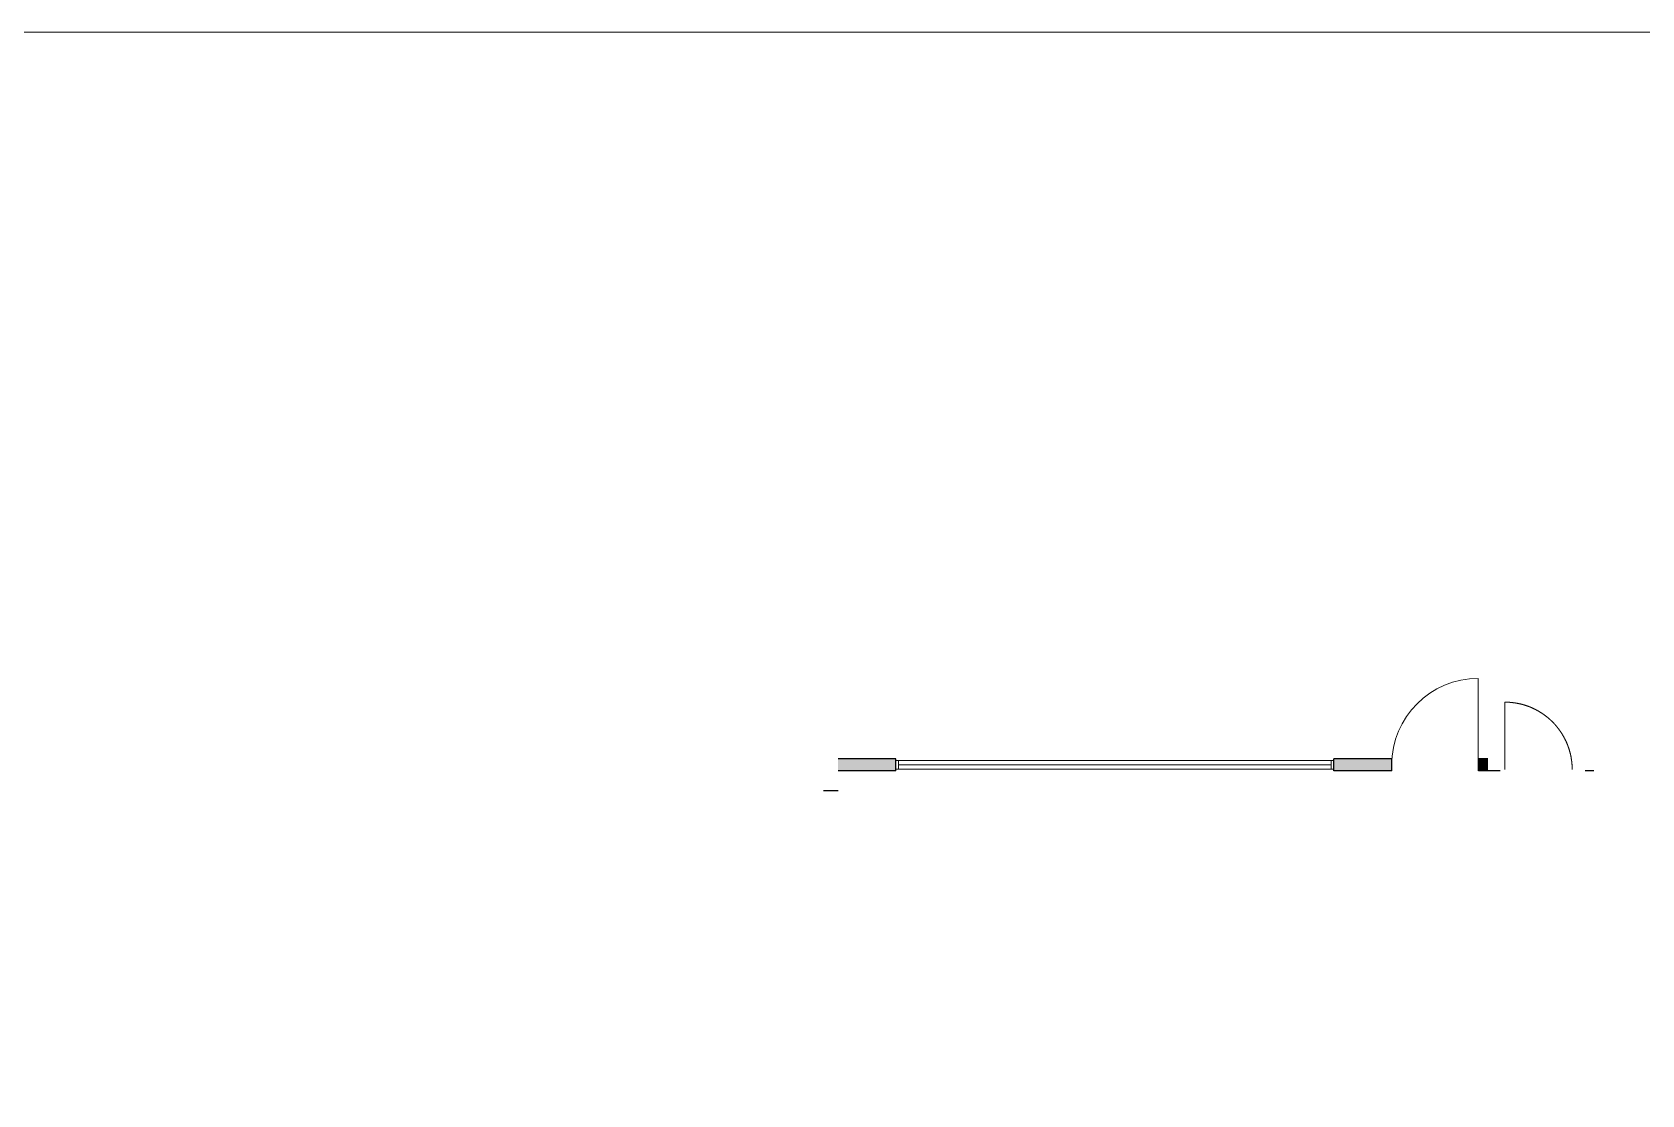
# Model space of a CAD drawing. Header units: millimetres. Extents: x -376000 to 292178, y -193032 to 188048.
# Drawn here: x -275866 to -259148, y -146541 to -135500 of the extents above; entities that cross this region are included whole.
import ezdxf

# ---------------------------------------------------------------- set-up
doc = ezdxf.new("R2010")
doc.units = ezdxf.units.MM
for name, color, linetype, lineweight, true_color in [('02_0.25', 1, 'Continuous', 25, 0xff0000), ('03_0.15', 7, 'Continuous', 15, 0x990099), ('04_0.10', 7, 'Continuous', 9, 0x0099ff), ('08_ハッチ・色', 7, 'Continuous', 5, 0x888888)]:
    doc.layers.add(name, color=color, linetype=linetype, lineweight=lineweight, true_color=true_color)
for name, color, linetype, lineweight in [('02_既存平面-内部建具・サッシ', 7, 'Continuous', 18), ('_塗（壁） (2D)', 7, 'Continuous', 5), ('_平面図(既存部) (2D)', 7, 'Continuous', 5), ('_平面図（新設） (2D)', 7, 'Continuous', 5), ('一般', 7, 'Continuous', 5)]:
    doc.layers.add(name, color=color, linetype=linetype, lineweight=lineweight)

# ---------------------------------------------------------------- blocks, each defined once
blk = doc.blocks.new('塗（壁） (2D)')
at = {"layer": '08_ハッチ・色', "linetype": 'Continuous', "lineweight": 0}
for points in [[(-267496, -143051), (-266896, -143051), (-266896, -143176), (-267496, -143176)], [(-262346, -143051), (-261746, -143051), (-261746, -143176), (-262346, -143176)], [(-260846, -143051), (-260746, -143051), (-260746, -143176), (-260846, -143176)]]:
    blk.add_hatch(color=120, dxfattribs=at).paths.add_polyline_path(points)
blk = doc.blocks.new('平面図(既存部) (2D)')
at = {"layer": '02_0.25'}
for p, q in [((-260620.621, -143176.157), (-260745.621, -143176.157)), ((-267495.621, -143381.157), (-267645.621, -143381.157))]:
    blk.add_line(p, q, dxfattribs=at)
blk = doc.blocks.new('グループ-568')
at = {"layer": '03_0.15'}
blk.add_line((-260846, -142214), (-260846, -143114), dxfattribs=at)
blk.add_arc((-260846, -143114), 900, 90, 180, dxfattribs=at)
blk = doc.blocks.new('グループ-573')
at = {"layer": '03_0.15'}
blk.add_line((-260571, -142461), (-260571, -143161), dxfattribs=at)
blk.add_open_spline([(-260571, -142461), (-260537, -142461), (-260502, -142465), (-260468, -142468), (-260434, -142475), (-260401, -142481), (-260368, -142491), (-260335, -142501), (-260303, -142514), (-260271, -142528), (-260241, -142544), (-260211, -142560), (-260182, -142579), (-260153, -142598), (-260127, -142620), (-260100, -142642), (-260076, -142666), (-260052, -142690), (-260030, -142717), (-260008, -142744), (-259989, -142772), (-259970, -142801), (-259954, -142831), (-259937, -142862), (-259924, -142893), (-259911, -142925), (-259901, -142958), (-259891, -142991), (-259884, -143025), (-259878, -143058), (-259874, -143093), (-259871, -143127), (-259871, -143161)], degree=2, knots=[0, 0, 0, 0.0625, 0.0625, 0.125, 0.125, 0.1875, 0.1875, 0.25, 0.25, 0.3125, 0.3125, 0.375, 0.375, 0.4375, 0.4375, 0.5, 0.5, 0.5625, 0.5625, 0.625, 0.625, 0.6875, 0.6875, 0.75, 0.75, 0.8125, 0.8125, 0.875, 0.875, 0.9375, 0.9375, 1, 1, 1], dxfattribs=at)
blk = doc.blocks.new('グループ-575')
at = {"layer": '03_0.15', "transparency": 33554687}
blk.add_line((-266867, -143114), (-262374, -143114), dxfattribs=at)
at = {"layer": '03_0.15', "flags": 128}
for points in [[(-266896, -143069), (-266867, -143069), (-266867, -143159), (-266896, -143159)], [(-262374, -143069), (-262346, -143069), (-262346, -143159), (-262374, -143159)]]:
    blk.add_lwpolyline(points, close=True, dxfattribs=at)
at = {"layer": '04_0.10', "transparency": 33554687}
for p, q in [((-266867, -143069), (-262374, -143069)), ((-266867, -143159), (-262374, -143159))]:
    blk.add_line(p, q, dxfattribs=at)
blk = doc.blocks.new('平面図（新設） (2D)')
at = {"layer": '02_0.25'}
for p, q in [((-266895.621, -143051.157), (-267495.621, -143051.157)), ((-266895.621, -143176.157), (-266895.621, -143051.157)), ((-261745.621, -143051.157), (-262345.621, -143051.157)), ((-262345.621, -143176.157), (-262345.621, -143051.157)), ((-261745.621, -143176.157), (-261745.621, -143051.157)), ((-260745.621, -143051.157), (-260845.621, -143051.157)), ((-260845.621, -143176.157), (-260845.621, -143051.157)), ((-266895.621, -143176.157), (-267495.621, -143176.157)), ((-261745.621, -143176.157), (-262345.621, -143176.157)), ((-260745.621, -143176.157), (-260845.621, -143176.157)), ((-259645.621, -143176.157), (-259735.621, -143176.157))]:
    blk.add_line(p, q, dxfattribs=at)
at = {"layer": '04_0.10', "lineweight": 18, "flags": 128}
blk.add_lwpolyline([(-376000, -135500), (-60611.171, -135500), (-60611.171, -193031.518), (-376000, -193031.518)], close=True, dxfattribs=at)
at = {"layer": '02_既存平面-内部建具・サッシ', "color": 7, "transparency": 33554559}
for name in ['グループ-568', 'グループ-573']:
    blk.add_blockref(name, (0, 0), dxfattribs=at)
at = {"layer": '一般', "color": 7, "transparency": 33554687}
blk.add_blockref('グループ-575', (0, 0), dxfattribs=at)

msp = doc.modelspace()

# ---------------------------------------------------------------- block references
at = {"layer": '_塗（壁） (2D)'}
msp.add_blockref('塗（壁） (2D)', (0, 0), dxfattribs=at)

# ---------------------------------------------------------------- next in the draw order: block references
at = {"layer": '_平面図(既存部) (2D)'}
msp.add_blockref('平面図(既存部) (2D)', (0, 0), dxfattribs=at)

# ---------------------------------------------------------------- next in the draw order: block references
at = {"layer": '_平面図（新設） (2D)'}
msp.add_blockref('平面図（新設） (2D)', (0, 0), dxfattribs=at)

doc.saveas('drawing.dxf')
